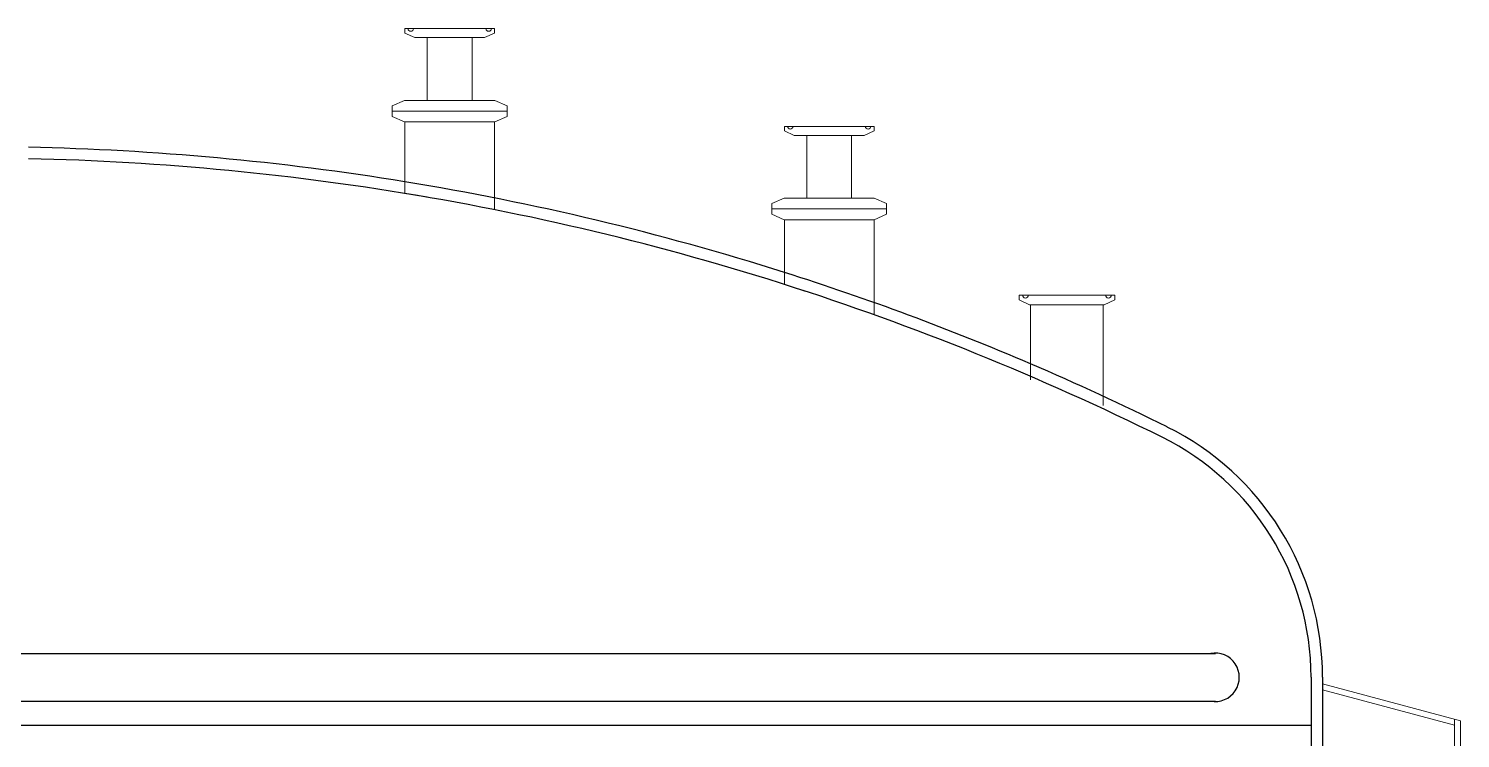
# Model space of a CAD drawing. Extents: x 3128319 to 3130044, y -520700 to -516750.
# Drawn here: x 3129146 to 3129894, y -518779 to -518408 of the extents above; entities that cross this region are included whole.
import ezdxf

# ---------------------------------------------------------------- set-up
doc = ezdxf.new("R2010")
doc.units = 0
doc.header["$LTSCALE"] = 1000
doc.layers.add('CC', color=7, linetype='Continuous', lineweight=13)
doc.layers.add('图层1', color=1, linetype='Continuous', lineweight=15)

msp = doc.modelspace()

# ---------------------------------------------------------------- linework, layer by layer
at = {"lineweight": 15}
for p, q in [((3129669.262, -518551.981), (3129669.262, -518591.143)), ((3129707.262, -518551.981), (3129707.262, -518604.63))]:
    msp.add_line(p, q, dxfattribs=at)
at = {"ltscale": 10}
for p, q in [((3128465.831, -518734.132), (3129765.831, -518734.132)), ((3129815.831, -518746.632), (3129815.831, -519533.364)), ((3129815.831, -518746.632), (3129815.831, -518771.632)), ((3129821.831, -518746.632), (3129821.831, -519531.808)), ((3129821.831, -518746.632), (3129821.831, -518771.632)), ((3128465.831, -518759.132), (3129765.831, -518759.132)), ((3128415.831, -518771.632), (3129815.831, -518771.632))]:
    msp.add_line(p, q, dxfattribs=at)
for centre, radius, start, end in [((3129115.831, -519875.348), 1406, 80.726942, 88.77738), ((3129115.831, -519875.348), 1400, 80.2005, 88.772139), ((3129115.831, -519875.348), 1406, 72.413398, 80.726942), ((3129115.831, -519875.348), 1400, 71.874577, 80.686847), ((3129115.831, -519875.348), 1406, 66.820002, 72.413398), ((3129115.831, -519875.348), 1400, 63.6122, 72.33555), ((3129115.831, -519875.348), 1406, 63.6122, 66.820002), ((3129675.831, -518746.632), 146, 0, 63.6122), ((3129675.831, -518746.632), 140, 0, 63.6122), ((3129765.631, -518746.632), 12.7, 259.818252, 100.181748)]:
    msp.add_arc(centre, radius, start, end, dxfattribs=at)
at = {"layer": 'CC', "lineweight": 15}
for p, q in [((3129365.831, -518407.683), (3129342.393, -518407.683)), ((3129342.393, -518407.683), (3129342.393, -518410.027)), ((3129365.831, -518407.683), (3129389.268, -518407.683)), ((3129389.268, -518407.683), (3129389.268, -518410.027)), ((3129347.595, -518412.371), (3129342.393, -518410.027)), ((3129347.595, -518412.371), (3129365.831, -518412.371)), ((3129354.112, -518445.183), (3129354.112, -518412.371)), ((3129384.067, -518412.371), (3129365.831, -518412.371)), ((3129377.55, -518445.183), (3129377.55, -518412.371)), ((3129384.067, -518412.371), (3129389.268, -518410.027)), ((3129342.267, -518445.183), (3129335.831, -518447.996)), ((3129365.831, -518445.183), (3129342.267, -518445.183)), ((3129365.831, -518445.183), (3129389.395, -518445.183)), ((3129389.395, -518445.183), (3129395.831, -518447.996)), ((3129335.831, -518447.996), (3129335.831, -518450.808)), ((3129335.831, -518450.808), (3129365.831, -518450.808)), ((3129335.831, -518450.808), (3129365.831, -518450.808)), ((3129335.831, -518453.621), (3129335.831, -518450.808)), ((3129342.267, -518456.433), (3129335.831, -518453.621)), ((3129395.831, -518450.808), (3129365.831, -518450.808)), ((3129395.831, -518450.808), (3129365.831, -518450.808)), ((3129389.395, -518456.433), (3129395.831, -518453.621)), ((3129395.831, -518447.996), (3129395.831, -518450.808)), ((3129395.831, -518453.621), (3129395.831, -518450.808)), ((3129365.831, -518456.433), (3129342.267, -518456.433)), ((3129365.831, -518456.433), (3129342.393, -518456.433)), ((3129342.393, -518456.433), (3129342.393, -518493.802)), ((3129365.831, -518456.433), (3129354.112, -518456.433)), ((3129365.831, -518456.433), (3129389.395, -518456.433)), ((3129389.268, -518456.433), (3129389.268, -518502.31)), ((3129540.649, -518458.771), (3129540.649, -518461.115)), ((3129564.087, -518458.771), (3129540.649, -518458.771)), ((3129545.851, -518463.458), (3129540.649, -518461.115)), ((3129564.087, -518458.771), (3129587.524, -518458.771)), ((3129582.323, -518463.458), (3129587.524, -518461.115)), ((3129587.524, -518458.771), (3129587.524, -518461.115)), ((3129545.851, -518463.458), (3129564.087, -518463.458)), ((3129552.368, -518496.271), (3129552.368, -518463.458)), ((3129582.323, -518463.458), (3129564.087, -518463.458)), ((3129575.806, -518496.271), (3129575.806, -518463.458)), ((3129540.523, -518496.271), (3129534.087, -518499.083)), ((3129564.087, -518496.271), (3129540.523, -518496.271)), ((3129564.087, -518496.271), (3129587.651, -518496.271)), ((3129587.651, -518496.271), (3129594.087, -518499.083)), ((3129534.087, -518499.083), (3129534.087, -518501.896)), ((3129534.087, -518504.708), (3129534.087, -518501.896)), ((3129534.087, -518501.896), (3129564.087, -518501.896)), ((3129534.087, -518501.896), (3129564.087, -518501.896)), ((3129540.523, -518507.521), (3129534.087, -518504.708)), ((3129594.087, -518501.896), (3129564.087, -518501.896)), ((3129594.087, -518501.896), (3129564.087, -518501.896)), ((3129587.651, -518507.521), (3129594.087, -518504.708)), ((3129594.087, -518499.083), (3129594.087, -518501.896)), ((3129594.087, -518504.708), (3129594.087, -518501.896)), ((3129564.087, -518507.521), (3129540.523, -518507.521)), ((3129540.649, -518507.521), (3129540.649, -518541.358)), ((3129564.087, -518507.521), (3129540.649, -518507.521)), ((3129564.087, -518507.521), (3129587.651, -518507.521)), ((3129587.524, -518507.521), (3129587.524, -518557.203)), ((3129663.262, -518546.981), (3129663.262, -518549.481)), ((3129688.262, -518546.981), (3129663.262, -518546.981)), ((3129668.81, -518551.981), (3129663.262, -518549.481)), ((3129688.262, -518546.981), (3129713.262, -518546.981)), ((3129707.714, -518551.981), (3129713.262, -518549.481)), ((3129713.262, -518546.981), (3129713.262, -518549.481)), ((3129668.81, -518551.981), (3129688.262, -518551.981)), ((3129707.714, -518551.981), (3129688.262, -518551.981))]:
    msp.add_line(p, q, dxfattribs=at)
at = {"layer": 'CC'}
for p, q in [((3129893.831, -518769.33), (3129821.831, -518750.038)), ((3129890.831, -518771.632), (3129821.831, -518753.143)), ((3129890.831, -518768.526), (3129890.831, -518820.253)), ((3129893.831, -518769.33), (3129893.831, -518820.253))]:
    msp.add_line(p, q, dxfattribs=at)
at = {"layer": '图层1', "lineweight": 15, "ltscale": 50}
for centre, radius in [((3129345.494, -518407.683), 1.406), ((3129386.168, -518407.683), 1.406), ((3129543.75, -518458.771), 1.406), ((3129584.424, -518458.771), 1.406), ((3129666.569, -518546.981), 1.5), ((3129709.955, -518546.981), 1.5)]:
    msp.add_arc(centre, radius, 180, 0, dxfattribs=at)

doc.saveas('drawing.dxf')
